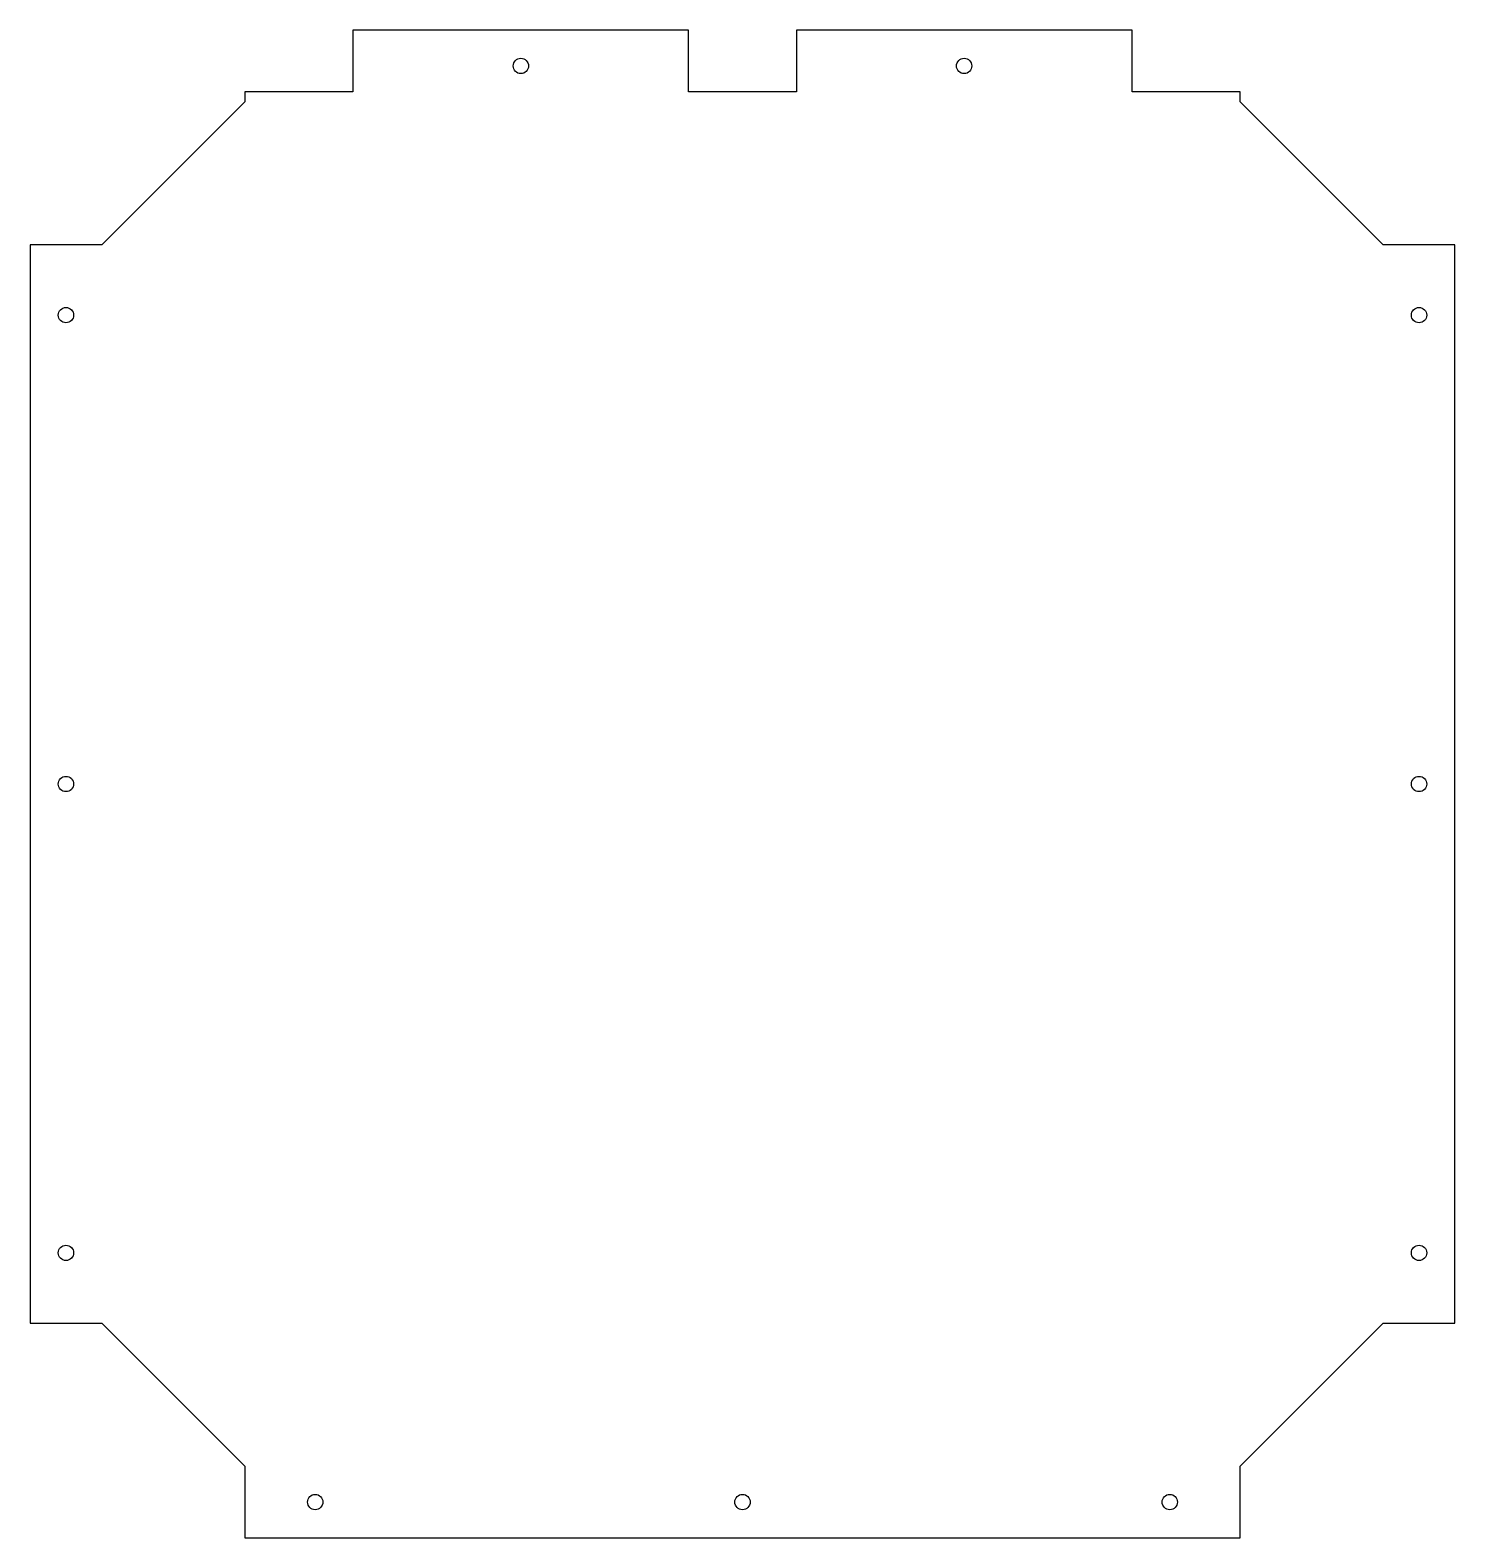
# Model space of a CAD drawing. Header units: inches. Extents: x -11.8 to 11.8, y -12.5 to 12.5.
import ezdxf

# ---------------------------------------------------------------- set-up
doc = ezdxf.new("R2010")
doc.units = ezdxf.units.IN
doc.layers.add('CUTOUTS', color=1, linetype='CONTINUOUS')
doc.layers.add('PERIMETER', color=5, linetype='CONTINUOUS')

msp = doc.modelspace()

# ---------------------------------------------------------------- linework, layer by layer
at = {"layer": 'CUTOUTS'}
for centre in [(-3.676, 11.909), (3.676, 11.909), (-11.22, 7.776), (11.22, 7.776), (-11.22, 0), (11.22, 0), (-11.22, -7.776), (11.22, -7.776), (-7.087, -11.909), (0, -11.909), (7.087, -11.909)]:
    msp.add_circle(centre, 0.127, dxfattribs=at)
at = {"layer": 'PERIMETER'}
for p, q in [((6.46, 12.503), (0.893, 12.503)), ((0.893, 12.503), (0.893, 11.479)), ((-0.893, 12.503), (-6.46, 12.503)), ((-6.46, 12.503), (-6.46, 11.479)), ((-0.893, 11.479), (-0.893, 12.503)), ((6.46, 11.479), (6.46, 12.503)), ((-8.251, 11.312), (-10.623, 8.94)), ((-6.46, 11.479), (-8.251, 11.479)), ((-8.251, 11.479), (-8.251, 11.312)), ((0.893, 11.479), (-0.893, 11.479)), ((8.251, 11.479), (6.46, 11.479)), ((8.251, 11.312), (8.251, 11.479)), ((10.623, 8.94), (8.251, 11.312)), ((-10.623, 8.94), (-11.814, 8.94)), ((-11.814, 8.94), (-11.814, -8.94)), ((11.814, 8.94), (10.623, 8.94)), ((11.814, -8.94), (11.814, 8.94)), ((-11.814, -8.94), (-10.623, -8.94)), ((-10.623, -8.94), (-8.251, -11.312)), ((8.251, -11.312), (10.623, -8.94)), ((10.623, -8.94), (11.814, -8.94)), ((-8.251, -11.312), (-8.251, -12.503)), ((8.251, -12.503), (8.251, -11.312)), ((-8.251, -12.503), (8.251, -12.503))]:
    msp.add_line(p, q, dxfattribs=at)

doc.saveas('drawing.dxf')
